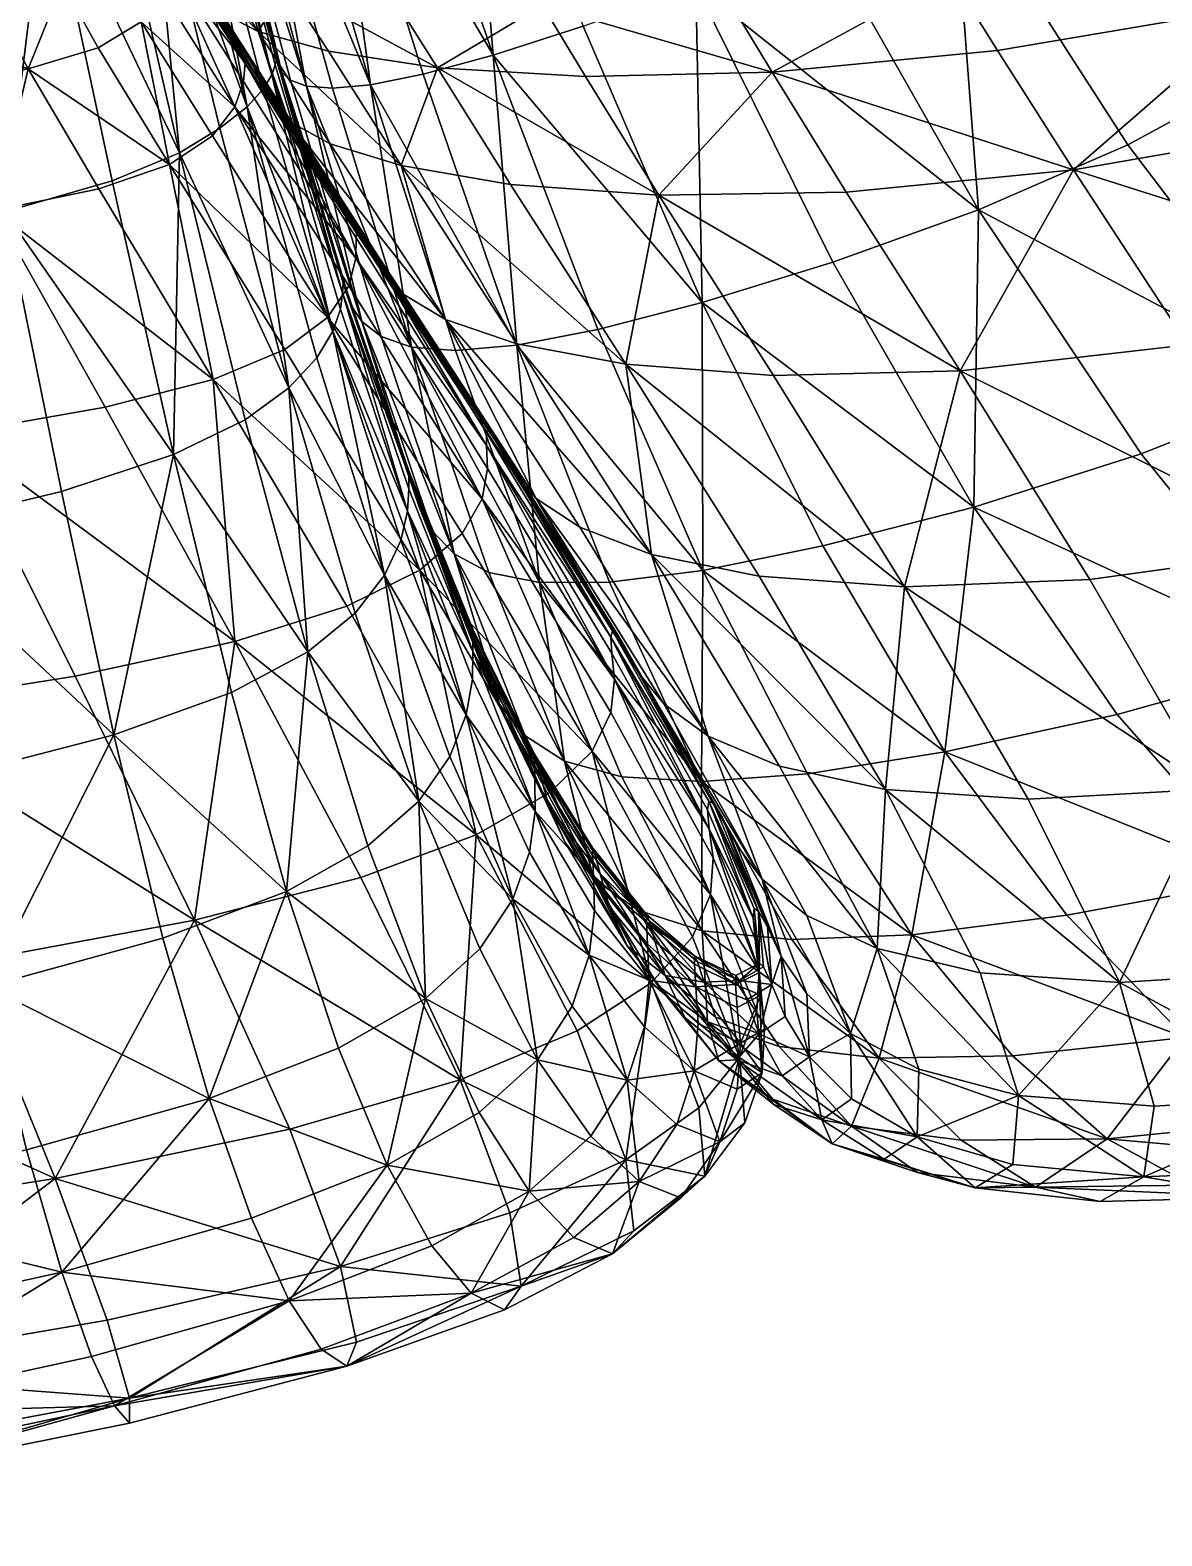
# Model space of a CAD drawing. Header units: millimetres. Extents: x -7995 to 5903, y -544 to 668.
# Drawn here: x -2967.4 to -2789.5, y -517.6 to -280.7 of the extents above; entities that cross this region are included whole.
import ezdxf

# ---------------------------------------------------------------- set-up
doc = ezdxf.new("R2010")
doc.units = ezdxf.units.MM
doc.layers.get('0').update_dxf_attribs({"true_color": 0x57e1c6})

msp = doc.modelspace()

# ---------------------------------------------------------------- meshes
at = {"color": 121, "true_color": 0xa6e5e5}
mesh = msp.add_polyface(dxfattribs=at)
corners = [(-2664.65, -320.95, 548.7), (-2702.04, -292.4, 559.41), (-2687.79, -276.04, 574.72), (-2736.74, -258.09, 561.7), (-2723.09, -243.41, 574.85), (-2712.16, -229.73, 585.74), (-2676.6, -260.76, 587.49), (-2772.53, -286.69, 528.49), (-2753.2, -272.83, 546.25), (-2719.63, -308.73, 541.65), (-2784.55, -232.17, 543.03), (-2802.4, -244.77, 527.73), (-2786.44, -258.02, 38.74), (-2789.49, -254.75, 41.51), (-2829.54, -262.3, 27.67), (-2822.68, -272.03, 26.01), (-2781.63, -264.91, 38.25), (-2736.88, -254.37, 55.86), (-2742.28, -247.36, 57.18), (-2745.8, -244.04, 60.89), (-2803.35, -302.7, 37.43), (-2761.31, -295.37, 49.27), (-2773.7, -276.88, 41.33), (-2815.3, -283.88, 29.51), (-2715.43, -284.12, 66.22), (-2728.35, -266.24, 58.39), (-2681.62, -251.87, 80.73), (-2668.2, -268.91, 88.38), (-2794.83, -298.75, 508.4), (-2822.33, -255.94, 510.28), (-2696.87, -309.19, 80.8), (-2649.35, -292.4, 103.3), (-2833.79, -260.6, 33.82), (-2794.45, -253.76, 49.33), (-2796.48, -254.03, 52.95), (-2751.44, -243.82, 70.24), (-2758.32, -244.66, 75.94), (-2798.31, -253.5, 55.44), (-2792.14, -253.66, 45.28), (-2799.98, -251.17, 56.08)]
mesh.append_faces([[corners[k] for k in face] for face in [(0, 1, 2), (3, 4, 2), (2, 1, 3), (5, 6, 2), (2, 4, 5), (7, 8, 9), (3, 1, 9), (9, 8, 3), (3, 8, 10), (7, 11, 10), (10, 8, 7), (12, 13, 14), (15, 16, 12), (17, 18, 12), (12, 16, 17), (19, 13, 12), (12, 18, 19), (20, 21, 22), (22, 23, 20), (24, 25, 22), (22, 21, 24), (17, 16, 22), (22, 25, 17), (15, 23, 22), (22, 16, 15), (17, 25, 26), (24, 27, 26), (26, 25, 24), (7, 28, 29), (29, 11, 7), (24, 30, 31), (31, 27, 24), (32, 33, 34), (34, 33, 35), (36, 37, 34), (14, 13, 38), (38, 13, 19), (35, 33, 38), (38, 33, 32), (39, 37, 36)]], dxfattribs={"vtx2": -1, "color": 121})
mesh = msp.add_polyface(dxfattribs=at)
corners = [(-2932.56, -244.27, 427.85), (-2927.55, -242.7, 435.21), (-2913.94, -289.3, 429.66), (-2920.5, -240.3, 442.75), (-2898.85, -232.14, 461.85), (-2880.47, -280.04, 459.11), (-2894.63, -284.62, 447.14), (-2911.05, -236.85, 451.35), (-2943.73, -259.89, 18.95), (-2937.75, -263.66, 18.26), (-2919.32, -264.29, 19.17), (-2916.03, -262.11, 20.89), (-2934.95, -265.34, 18.01), (-2918.07, -265.81, 18.08), (-2895.32, -265.83, 19.69), (-2895.34, -264.81, 21.67), (-2892.47, -263.38, 23.83), (-2953.35, -243.96, 18.65), (-2930.01, -238.56, 20.08), (-2932.95, -230.52, 18.57), (-2916.54, -254.26, 22.16), (-2925.01, -246.96, 21.18), (-2949.62, -251.53, 19.1), (-2891.88, -249.51, 25.82), (-2899.19, -241.34, 24.22), (-2905.33, -232.1, 22.21), (-2873.56, -235.33, 28.28), (-2903.16, -259.01, 23.32), (-2884.85, -261.09, 26.03), (-2875.96, -258.02, 28.4), (-2883.79, -255.39, 26.97), (-2939.61, -245.49, 398.66), (-2939.29, -245.34, 395.33), (-2928.71, -285.3, 390.15), (-2939.23, -245.43, 394.29), (-2928.68, -285.4, 390.27), (-2939.26, -245.63, 395.51), (-2939.19, -245.82, 398.97), (-2933.33, -292.75, 413.45), (-2944.61, -248.3, 419.38), (-2941.92, -246.89, 411.44), (-2929.43, -287.71, 398.86), (-2940.37, -245.98, 404.28), (-2923.96, -289.49, 414.1), (-2935.87, -245.25, 419.83), (-2937.85, -245.76, 411.86), (-2938.83, -245.91, 404.66), (-2927.85, -287.34, 399.16)]
mesh.append_faces([[corners[k] for k in face] for face in [(0, 1, 2), (2, 1, 3), (4, 5, 6), (6, 7, 4), (3, 7, 6), (8, 9, 10), (10, 11, 8), (12, 13, 10), (10, 9, 12), (14, 15, 10), (10, 13, 14), (16, 11, 10), (10, 15, 16), (17, 18, 19), (8, 20, 21), (21, 22, 8), (23, 24, 21), (21, 20, 23), (25, 18, 21), (21, 24, 25), (21, 18, 17), (26, 24, 23), (8, 11, 27), (27, 20, 8), (16, 28, 27), (27, 11, 16), (27, 28, 29), (23, 20, 27), (27, 30, 23), (31, 32, 33), (33, 32, 34), (35, 36, 37), (34, 36, 35), (38, 39, 40), (41, 42, 31), (40, 42, 41), (43, 44, 0), (45, 44, 43), (37, 46, 47), (47, 46, 45)]], dxfattribs={"vtx2": -1, "color": 121})
mesh = msp.add_polyface(dxfattribs=at)
corners = [(-2913.94, -289.3, 429.66), (-2919.91, -289.84, 422.15), (-2932.56, -244.27, 427.85), (-2920.5, -240.3, 442.75), (-2905.65, -287.63, 437.66), (-2894.63, -284.62, 447.14), (-2936.45, -266.8, 20.84), (-2931.58, -268.74, 21.81), (-2914.18, -270.57, 17.45), (-2916.32, -268.35, 17.42), (-2927.28, -273.68, 23.32), (-2910.12, -275.89, 18.72), (-2886.86, -276.81, 17.11), (-2890.53, -271.02, 16.16), (-2892.53, -268.42, 16.82), (-2903.36, -286.6, 22.27), (-2920.51, -283.99, 26.78), (-2909.1, -302, 33.34), (-2880.11, -287.97, 20.72), (-2917.35, -266.96, 17.56), (-2934.34, -266.36, 18.55), (-2894.25, -266.86, 18.04), (-2895.32, -265.83, 19.69), (-2918.07, -265.81, 18.08), (-2934.95, -265.34, 18.01), (-2928.71, -285.3, 390.15), (-2928.89, -286.15, 393.4), (-2939.61, -245.49, 398.66), (-2939.23, -245.43, 394.29), (-2928.7, -285.08, 389.11), (-2939.19, -245.82, 398.97), (-2928.46, -286.18, 393.62), (-2928.68, -285.4, 390.27), (-2931.57, -280.9, 33.51), (-2938.09, -270.84, 30.14), (-2926.76, -295.01, 47.21), (-2920.26, -298.58, 39.73), (-2937.97, -277.6, 41.26), (-2941.83, -266.09, 28.58), (-2941.1, -274.36, 48.79), (-2930.02, -291.56, 54.57), (-2929.43, -287.71, 398.86), (-2923.96, -289.49, 414.1), (-2926.48, -288.54, 406.22), (-2937.85, -245.76, 411.86), (-2927.85, -287.34, 399.16)]
mesh.append_faces([[corners[k] for k in face] for face in [(0, 1, 2), (3, 4, 0), (5, 4, 3), (6, 7, 8), (8, 9, 6), (10, 11, 8), (8, 7, 10), (12, 13, 8), (8, 11, 12), (14, 9, 8), (8, 13, 14), (15, 16, 17), (12, 11, 15), (15, 18, 12), (10, 16, 15), (15, 11, 10), (6, 9, 19), (19, 20, 6), (14, 21, 19), (19, 9, 14), (22, 23, 19), (19, 21, 22), (24, 20, 19), (19, 23, 24), (25, 26, 27), (28, 29, 25), (30, 31, 32), (32, 29, 28), (17, 16, 33), (10, 34, 33), (33, 16, 10), (35, 36, 33), (33, 37, 35), (10, 7, 38), (39, 40, 35), (27, 26, 41), (2, 1, 42), (42, 43, 44), (45, 31, 30), (44, 43, 45)]], dxfattribs={"vtx2": -1, "color": 121})
mesh = msp.add_polyface(dxfattribs=at)
corners = [(-2953.35, -243.96, 18.65), (-2949.62, -251.53, 19.1), (-2925.01, -246.96, 21.18), (-2934.95, -265.34, 18.01), (-2945.31, -265.47, 17.87), (-2944.42, -265.97, 19.09), (-2950.28, -265.71, 18.09), (-2950.78, -265.12, 22.34), (-2945.52, -265.4, 22.18), (-2950.63, -265.9, 19.13), (-2943.73, -259.89, 18.95), (-2957.23, -263.68, 17.43), (-2948.96, -264.45, 17.55), (-2937.75, -263.66, 18.26), (-2949.62, -258.55, 55.21), (-2949.09, -259.87, 54.39), (-2951.35, -256.3, 51.07), (-2948.28, -262.03, 51.1), (-2950.56, -258.26, 48.2), (-2949.97, -258.36, 53.66), (-2944.19, -267.48, 57.66), (-2943.82, -267.77, 59.25), (-2950.27, -259.46, 49.82), (-2944.5, -268.59, 53.67), (-2943.26, -269.18, 58.35), (-2936.45, -266.8, 20.84), (-2944.51, -264.32, 28.14), (-2941.83, -266.09, 28.58), (-2948.54, -261.52, 35.49), (-2947.11, -263.17, 36.16), (-2944.16, -267.73, 37.88), (-2947.1, -264.72, 45.23), (-2949.58, -260.56, 42.96), (-2950.38, -259.18, 41.86), (-2947.86, -263.2, 28.13), (-2951.26, -262.78, 28.11), (-2951.82, -259.81, 35.08), (-2950.2, -260.36, 35.23), (-2951.32, -257.89, 41.79), (-2950.66, -262.05, 43.75), (-2944.88, -271.35, 47.36), (-2948.8, -250.3, 427.32), (-2944.61, -248.3, 419.38), (-2933.33, -292.75, 413.45)]
mesh.append_faces([[corners[k] for k in face] for face in [(0, 1, 2), (3, 4, 5), (5, 4, 6), (7, 8, 5), (5, 9, 7), (10, 11, 12), (12, 13, 10), (6, 4, 12), (3, 13, 12), (12, 4, 3), (14, 15, 16), (17, 18, 16), (16, 15, 17), (14, 19, 20), (20, 21, 14), (22, 23, 20), (20, 19, 22), (17, 15, 24), (14, 21, 24), (24, 15, 14), (25, 26, 27), (28, 29, 27), (27, 26, 28), (27, 29, 30), (17, 31, 32), (32, 18, 17), (30, 29, 32), (32, 31, 30), (28, 33, 32), (32, 29, 28), (25, 8, 34), (34, 26, 25), (7, 35, 34), (34, 8, 7), (36, 37, 34), (28, 26, 34), (34, 37, 28), (28, 37, 38), (22, 39, 40), (41, 42, 43)]], dxfattribs={"vtx2": -1, "color": 121})
mesh = msp.add_polyface(dxfattribs=at)
corners = [(-2948.8, -250.3, 427.32), (-2937.59, -296.13, 421.1), (-2943.98, -300.01, 428), (-2954.82, -252.94, 434.51), (-2936.45, -266.8, 20.84), (-2934.34, -266.36, 18.55), (-2944.42, -265.97, 19.09), (-2945.52, -265.4, 22.18), (-2934.95, -265.34, 18.01), (-2950.28, -265.71, 18.09), (-2950.63, -265.9, 19.13), (-2933.65, -285.83, 59.7), (-2933.38, -284.59, 63.57), (-2944.19, -267.48, 57.66), (-2944.5, -268.59, 53.67), (-2932.99, -284.8, 65.04), (-2943.82, -267.77, 59.25), (-2931.43, -288.52, 60.59), (-2942.4, -271.47, 54.89), (-2943.26, -269.18, 58.35), (-2932.38, -286.19, 64.06), (-2948.28, -262.03, 51.1), (-2944.16, -267.73, 37.88), (-2937.97, -277.6, 41.26), (-2931.57, -280.9, 33.51), (-2938.09, -270.84, 30.14), (-2941.83, -266.09, 28.58), (-2931.58, -268.74, 21.81), (-2927.28, -273.68, 23.32), (-2930.02, -291.56, 54.57), (-2941.1, -274.36, 48.79), (-2926.76, -295.01, 47.21), (-2947.1, -264.72, 45.23), (-2945.54, -301.81, 31.12), (-2938.78, -297.32, 38.15), (-2949.96, -279.4, 32.06), (-2935.26, -292.77, 45.95), (-2946.35, -275.15, 39.8), (-2944.88, -271.35, 47.36), (-2933.91, -288.75, 53.48), (-2950.27, -259.46, 49.82), (-2952.13, -265.6, 36.42), (-2950.66, -262.05, 43.75), (-2933.33, -292.75, 413.45), (-2941.92, -246.89, 411.44), (-2930.76, -289.93, 405.79), (-2929.43, -287.71, 398.86)]
mesh.append_faces([[corners[k] for k in face] for face in [(0, 1, 2), (2, 3, 0), (4, 5, 6), (6, 7, 4), (6, 5, 8), (9, 10, 6), (11, 12, 13), (13, 14, 11), (15, 16, 13), (13, 12, 15), (17, 18, 19), (19, 20, 17), (19, 18, 21), (15, 20, 19), (19, 16, 15), (22, 23, 24), (24, 25, 22), (26, 27, 4), (22, 25, 26), (26, 25, 28), (17, 29, 30), (30, 18, 17), (31, 23, 30), (22, 32, 30), (30, 23, 22), (21, 18, 30), (30, 32, 21), (33, 34, 35), (36, 37, 35), (35, 34, 36), (11, 14, 38), (38, 39, 11), (38, 14, 40), (41, 37, 38), (38, 42, 41), (36, 39, 38), (38, 37, 36), (43, 1, 0), (44, 45, 43), (46, 45, 44)]], dxfattribs={"vtx2": -1, "color": 121})
mesh = msp.add_polyface(dxfattribs=at)
corners = [(-2961.39, -267.26, 19.93), (-2974.96, -269.72, 16.21), (-2975.09, -271.53, 16.4), (-2963.65, -268.85, 20.76), (-2989.51, -278.7, 14.42), (-2973.42, -276.32, 17.48), (-2962.34, -273.37, 22.11), (-2945.54, -301.81, 31.12), (-2956.75, -283.48, 25.21), (-2967.75, -286.79, 20.34), (-2956.64, -305.66, 25.9), (-2983.82, -289.56, 16.99), (-2973.04, -309.06, 22.1), (-2964.82, -256.23, 441.23), (-2954.57, -304.39, 434.45), (-2971.41, -309.28, 440.75), (-2980.95, -260.13, 447.78), (-2944.91, -347.46, 421.91), (-2954.82, -252.94, 434.51), (-2943.98, -300.01, 428), (-2938.68, -335.65, 35.1), (-2963.32, -266.97, 17.58), (-2975.28, -268.18, 16.04), (-2962.21, -265.73, 17.01), (-2974.73, -266.42, 16.15), (-2992.1, -267.56, 15.16), (-2971.98, -263.92, 16.83), (-2955.27, -265.58, 21.72), (-2956.02, -266.22, 18.62), (-2950.78, -265.12, 22.34), (-2950.63, -265.9, 19.13), (-2950.28, -265.71, 18.09), (-2954.53, -265.64, 17.51), (-2957.2, -265.3, 27.42), (-2955.63, -269.58, 28.82), (-2952.13, -265.6, 36.42), (-2949.96, -279.4, 32.06), (-2946.35, -275.15, 39.8)]
mesh.append_faces([[corners[k] for k in face] for face in [(0, 1, 2), (2, 3, 0), (4, 5, 2), (6, 3, 2), (2, 5, 6), (7, 8, 9), (9, 10, 7), (6, 5, 9), (9, 8, 6), (4, 11, 9), (9, 5, 4), (12, 10, 9), (9, 11, 12), (13, 14, 15), (15, 16, 13), (15, 14, 17), (13, 18, 19), (19, 14, 13), (20, 10, 12), (0, 21, 22), (22, 1, 0), (23, 24, 22), (22, 21, 23), (25, 24, 26), (0, 27, 28), (28, 21, 0), (29, 30, 28), (31, 32, 28), (28, 30, 31), (23, 21, 28), (28, 32, 23), (0, 3, 33), (6, 34, 33), (33, 3, 6), (33, 34, 35), (36, 8, 7), (35, 34, 36), (36, 37, 35), (6, 8, 36), (36, 34, 6)]], dxfattribs={"vtx2": -1, "color": 121})
mesh = msp.add_polyface(dxfattribs=at)
corners = [(-2890.91, -330.25, 427.01), (-2878.15, -327.8, 437.16), (-2861.65, -365.72, 421.22), (-2861.74, -323.53, 450.35), (-2894.63, -284.62, 447.14), (-2880.47, -280.04, 459.11), (-2892.53, -268.42, 16.82), (-2890.53, -271.02, 16.16), (-2861.55, -269.52, 18.6), (-2863.74, -266.63, 19.84), (-2886.86, -276.81, 17.11), (-2857.74, -275.76, 19.25), (-2822.68, -272.03, 26.01), (-2826.94, -265.41, 25.78), (-2868.58, -306.65, 28.09), (-2880.11, -287.97, 20.72), (-2903.36, -286.6, 22.27), (-2803.35, -302.7, 37.43), (-2815.3, -283.88, 29.51), (-2850.76, -287.32, 22.89), (-2839.09, -306.18, 30.6), (-2821.16, -334.31, 43.47), (-2850.56, -335.02, 40.29), (-2829.91, -368.3, 57.4), (-2873.75, -333.28, 40.74), (-2890.88, -330.04, 44.14), (-2869.74, -363.19, 59.43), (-2891.9, -304.98, 29.23), (-2865.87, -265.12, 21.9), (-2894.25, -266.86, 18.04), (-2841.21, -317.23, 467.7), (-2819.05, -355.75, 454.17), (-2842.76, -361.85, 435.33), (-2818.31, -308.95, 487.59), (-2792.72, -347.39, 475.99), (-2862.77, -273.67, 474.56), (-2842.92, -265.61, 492.09), (-2822.33, -255.94, 510.28), (-2794.83, -298.75, 508.4), (-2902.12, -326.22, 49.83), (-2881.01, -358.93, 64.13)]
mesh.append_faces([[corners[k] for k in face] for face in [(0, 1, 2), (2, 1, 3), (3, 1, 4), (4, 5, 3), (6, 7, 8), (8, 9, 6), (10, 11, 8), (8, 7, 10), (12, 13, 8), (8, 11, 12), (14, 15, 16), (17, 18, 19), (19, 20, 17), (12, 11, 19), (19, 18, 12), (10, 15, 19), (19, 11, 10), (14, 20, 19), (19, 15, 14), (17, 20, 21), (14, 22, 21), (21, 20, 14), (21, 22, 23), (24, 25, 26), (23, 22, 24), (14, 27, 24), (24, 22, 14), (28, 29, 6), (3, 30, 31), (31, 32, 3), (33, 34, 31), (31, 30, 33), (33, 30, 35), (35, 36, 33), (3, 5, 35), (35, 30, 3), (33, 36, 37), (37, 38, 33), (26, 25, 39), (39, 40, 26)]], dxfattribs={"vtx2": -1, "color": 121})
mesh = msp.add_polyface(dxfattribs=at)
corners = [(-2890.91, -330.25, 427.01), (-2900.53, -331.11, 418.78), (-2913.94, -289.3, 429.66), (-2905.65, -287.63, 437.66), (-2907.47, -330.59, 411.34), (-2919.91, -289.84, 422.15), (-2894.63, -284.62, 447.14), (-2878.15, -327.8, 437.16), (-2909.1, -302, 33.34), (-2891.9, -304.98, 29.23), (-2903.36, -286.6, 22.27), (-2868.58, -306.65, 28.09), (-2890.88, -330.04, 44.14), (-2873.75, -333.28, 40.74), (-2914.96, -312.85, 72.62), (-2913.87, -315.15, 69.19), (-2931.43, -288.52, 60.59), (-2932.99, -284.8, 65.04), (-2915.63, -311.67, 73.74), (-2895.36, -343.45, 85.79), (-2894.64, -344.33, 84.52), (-2893.42, -346.56, 81.25), (-2915.99, -311.78, 72.54), (-2916.15, -313.36, 69), (-2895.69, -346.06, 81.89), (-2895.68, -344.01, 84.94), (-2918.22, -320.02, 379.98), (-2918.14, -320.49, 381.08), (-2907.74, -350.67, 367.54), (-2917.78, -321.84, 384.22), (-2918.3, -322.02, 383.95), (-2918.22, -320.51, 380.94), (-2907.89, -350.77, 367.34), (-2928.68, -285.4, 390.27), (-2920.26, -298.58, 39.73), (-2902.12, -326.22, 49.83), (-2926.76, -295.01, 47.21), (-2908.8, -322.22, 56.66), (-2912.27, -318.4, 63.5), (-2887.87, -354.39, 70.02), (-2931.57, -280.9, 33.51), (-2916.21, -316.58, 63.11), (-2917.33, -320.93, 55.81), (-2896.35, -354.43, 69.67), (-2912.24, -328.9, 403.57), (-2923.96, -289.49, 414.1), (-2915.26, -326.55, 396.07), (-2916.96, -324.03, 389.42), (-2927.85, -287.34, 399.16)]
mesh.append_faces([[corners[k] for k in face] for face in [(0, 1, 2), (2, 3, 0), (4, 5, 2), (2, 1, 4), (0, 3, 6), (6, 7, 0), (8, 9, 10), (10, 9, 11), (8, 12, 13), (13, 9, 8), (14, 15, 16), (17, 18, 14), (19, 20, 14), (14, 18, 19), (21, 15, 14), (22, 23, 24), (19, 18, 22), (22, 25, 19), (22, 18, 17), (26, 27, 28), (28, 27, 29), (30, 31, 32), (32, 31, 26), (29, 27, 33), (8, 34, 35), (35, 12, 8), (36, 37, 35), (35, 34, 36), (16, 15, 38), (38, 15, 21), (39, 37, 38), (38, 37, 36), (40, 34, 8), (41, 42, 43), (24, 23, 41), (4, 44, 45), (45, 5, 4), (45, 44, 46), (46, 47, 48), (48, 47, 29)]], dxfattribs={"vtx2": -1, "color": 121})
mesh = msp.add_polyface(dxfattribs=at)
corners = [(-2707.56, -355.34, 505.97), (-2740.83, -323.89, 521.5), (-2719.63, -308.73, 541.65), (-2683.95, -338.88, 528.47), (-2772.53, -286.69, 528.49), (-2664.65, -320.95, 548.7), (-2702.04, -292.4, 559.41), (-2646.23, -362.31, 505.93), (-2673, -380.05, 481.14), (-2821.16, -334.31, 43.47), (-2785.39, -330.22, 50.93), (-2803.35, -302.7, 37.43), (-2765.16, -362.21, 69.84), (-2800.78, -367.15, 61.46), (-2781.77, -400.15, 84.55), (-2746.43, -394.42, 93.98), (-2829.91, -368.3, 57.4), (-2735.9, -369.02, 481.46), (-2765.92, -336.77, 499.02), (-2766.41, -380, 456.74), (-2792.72, -347.39, 475.99), (-2818.31, -308.95, 487.59), (-2794.83, -298.75, 508.4), (-2796.5, -388.38, 433.58), (-2819.05, -355.75, 454.17), (-2649.35, -292.4, 103.3), (-2696.87, -309.19, 80.8), (-2676.34, -338.19, 101.56), (-2743.09, -321.82, 63.36), (-2761.31, -295.37, 49.27), (-2722.76, -352.47, 83.24), (-2715.43, -284.12, 66.22), (-2704.03, -383.53, 108.52), (-2657.5, -367.88, 127.92), (-2705.11, -394.5, 455.04)]
mesh.append_faces([[corners[k] for k in face] for face in [(0, 1, 2), (2, 3, 0), (2, 1, 4), (5, 3, 2), (2, 6, 5), (0, 3, 7), (7, 8, 0), (9, 10, 11), (12, 10, 9), (9, 13, 12), (12, 13, 14), (14, 15, 12), (14, 13, 16), (0, 17, 18), (18, 1, 0), (19, 20, 18), (18, 17, 19), (21, 22, 18), (18, 20, 21), (4, 1, 18), (18, 22, 4), (19, 23, 24), (24, 20, 19), (25, 26, 27), (11, 10, 28), (28, 29, 11), (12, 30, 28), (28, 10, 12), (27, 26, 28), (28, 30, 27), (31, 29, 28), (28, 26, 31), (27, 30, 32), (32, 33, 27), (12, 15, 32), (32, 30, 12), (0, 8, 34), (34, 17, 0), (19, 17, 34)]], dxfattribs={"vtx2": -1, "color": 121})
mesh = msp.add_polyface(dxfattribs=at)
corners = [(-2926.77, -336.98, 409.66), (-2933.64, -342.04, 415.99), (-2943.98, -300.01, 428), (-2937.59, -296.13, 421.1), (-2944.91, -347.46, 421.91), (-2954.57, -304.39, 434.45), (-2945.54, -301.81, 31.12), (-2956.64, -305.66, 25.9), (-2938.68, -335.65, 35.1), (-2927.41, -330.97, 40.85), (-2931.43, -288.52, 60.59), (-2932.38, -286.19, 64.06), (-2914.96, -312.85, 72.62), (-2932.99, -284.8, 65.04), (-2933.65, -285.83, 59.7), (-2916.15, -313.36, 69), (-2915.99, -311.78, 72.54), (-2933.38, -284.59, 63.57), (-2918.22, -320.02, 379.98), (-2918.22, -320.51, 380.94), (-2928.71, -285.3, 390.15), (-2928.7, -285.08, 389.11), (-2918.3, -322.02, 383.95), (-2928.89, -286.15, 393.4), (-2928.68, -285.4, 390.27), (-2928.46, -286.18, 393.62), (-2917.78, -321.84, 384.22), (-2918.14, -320.49, 381.08), (-2912.27, -318.4, 63.5), (-2930.02, -291.56, 54.57), (-2926.76, -295.01, 47.21), (-2920.68, -325.9, 48.07), (-2938.78, -297.32, 38.15), (-2935.26, -292.77, 45.95), (-2917.33, -320.93, 55.81), (-2933.91, -288.75, 53.48), (-2916.21, -316.58, 63.11), (-2919.82, -328.08, 395.47), (-2922.35, -332.27, 402.58), (-2933.33, -292.75, 413.45), (-2930.76, -289.93, 405.79), (-2918.65, -324.6, 389.03), (-2929.43, -287.71, 398.86), (-2915.26, -326.55, 396.07), (-2926.48, -288.54, 406.22), (-2923.96, -289.49, 414.1), (-2927.85, -287.34, 399.16)]
mesh.append_faces([[corners[k] for k in face] for face in [(0, 1, 2), (2, 3, 0), (4, 5, 2), (2, 1, 4), (6, 7, 8), (8, 9, 6), (10, 11, 12), (12, 11, 13), (14, 15, 16), (16, 17, 14), (13, 17, 16), (18, 19, 20), (20, 21, 18), (22, 23, 20), (20, 19, 22), (24, 25, 26), (18, 21, 24), (24, 27, 18), (28, 29, 10), (30, 29, 28), (6, 9, 31), (31, 32, 6), (33, 32, 31), (31, 34, 33), (14, 35, 36), (36, 15, 14), (33, 34, 36), (36, 35, 33), (37, 38, 39), (39, 40, 37), (0, 3, 39), (39, 38, 0), (22, 41, 42), (42, 23, 22), (37, 40, 42), (42, 41, 37), (43, 44, 45), (46, 44, 43), (26, 25, 46)]], dxfattribs={"vtx2": -1, "color": 121})
mesh = msp.add_polyface(dxfattribs=at)
corners = [(-2988.5, -359.51, 433.73), (-3024.74, -366.19, 440.26), (-3032.11, -320.62, 454.11), (-2996.57, -314.69, 447.21), (-3068.9, -372.6, 446.26), (-3075.59, -326.29, 460.41), (-2974.28, -431.18, 388.3), (-3012.07, -439.08, 393.46), (-3018.07, -405.86, 420.01), (-2981.09, -398.53, 414.07), (-3057.68, -446.68, 398.3), (-3062.91, -412.91, 425.53), (-2946.56, -423.59, 383.73), (-2939.29, -448.79, 352.82), (-2944.91, -347.46, 421.91), (-2962.54, -353.28, 427.72), (-2971.41, -309.28, 440.75), (-2954.29, -391.57, 408.7), (-3025.67, -315.28, 17.14), (-3011.29, -348.39, 23.63), (-2979.47, -344.24, 26.81), (-2995.73, -312.2, 19.31), (-2994.26, -387.76, 34.28), (-2960.34, -382.36, 38.55), (-2935.25, -376.89, 43.28), (-2955.65, -340.03, 30.53), (-2973.04, -309.06, 22.1), (-2977.39, -427.42, 50.77), (-2941.62, -420.76, 55.89), (-2938.68, -335.65, 35.1), (-3038.37, -393.13, 30.28), (-3024.28, -433.98, 45.96), (-3089.26, -398.11, 26.71), (-3078.43, -440.08, 41.63), (-3063.84, -318.49, 15.19), (-3052.25, -352.58, 20.7)]
mesh.append_faces([[corners[k] for k in face] for face in [(0, 1, 2), (2, 3, 0), (4, 5, 2), (2, 1, 4), (6, 7, 8), (8, 9, 6), (10, 11, 8), (8, 7, 10), (4, 1, 8), (8, 11, 4), (0, 9, 8), (8, 1, 0), (6, 12, 13), (14, 15, 16), (0, 3, 16), (16, 15, 0), (6, 9, 17), (17, 12, 6), (0, 15, 17), (17, 9, 0), (17, 15, 14), (18, 19, 20), (20, 21, 18), (22, 23, 20), (20, 19, 22), (24, 25, 20), (20, 23, 24), (20, 25, 26), (22, 27, 28), (28, 23, 22), (26, 25, 29), (22, 30, 31), (31, 27, 22), (32, 33, 31), (31, 30, 32), (18, 34, 35), (35, 19, 18), (32, 30, 35), (22, 19, 35), (35, 30, 22)]], dxfattribs={"vtx2": -1, "color": 121})
mesh = msp.add_polyface(dxfattribs=at)
corners = [(-2883.41, -395.72, 373.52), (-2895.29, -366.04, 395.21), (-2887.33, -367.6, 402.37), (-2907.47, -330.59, 411.34), (-2900.53, -331.11, 418.78), (-2890.91, -330.25, 427.01), (-2914.96, -312.85, 72.62), (-2894.64, -344.33, 84.52), (-2893.42, -346.56, 81.25), (-2895.69, -346.06, 81.89), (-2895.68, -344.01, 84.94), (-2915.99, -311.78, 72.54), (-2895.36, -343.45, 85.79), (-2876.1, -376.22, 101.17), (-2875.09, -375.79, 100.3), (-2897.8, -378.47, 351.24), (-2897.83, -375.88, 349.01), (-2888.14, -395.64, 325.61), (-2897.83, -374.98, 348.35), (-2887.85, -395.5, 325.87), (-2897.61, -375.74, 349.27), (-2897.01, -378.12, 351.73), (-2907.74, -350.67, 367.54), (-2907.26, -352.57, 370.39), (-2907.89, -350.77, 367.34), (-2887.87, -354.39, 70.02), (-2881.01, -358.93, 64.13), (-2902.12, -326.22, 49.83), (-2908.8, -322.22, 56.66), (-2891.58, -350.09, 76.07), (-2912.27, -318.4, 63.5), (-2896.35, -354.43, 69.67), (-2899.49, -359.91, 62.19), (-2879.07, -394.14, 80.86), (-2906.18, -365.69, 54.91), (-2895.5, -349.67, 76.52), (-2875.53, -382.84, 94), (-2916.21, -316.58, 63.11), (-2898.85, -388.45, 359.91), (-2901.42, -394.99, 365.25), (-2911.7, -366.47, 386.58), (-2897.89, -382.81, 355.06), (-2908.12, -356.39, 374.52), (-2900.77, -363.1, 387.95), (-2893.58, -386.88, 360.93), (-2904.26, -359.44, 381.08), (-2889.62, -391.68, 366.97), (-2906.26, -355.71, 375.06), (-2895.85, -382.1, 355.73)]
mesh.append_faces([[corners[k] for k in face] for face in [(0, 1, 2), (3, 4, 2), (2, 1, 3), (2, 4, 5), (6, 7, 8), (9, 10, 11), (12, 10, 13), (13, 10, 9), (8, 7, 14), (14, 7, 12), (15, 16, 17), (17, 16, 18), (19, 20, 21), (18, 20, 19), (21, 20, 22), (22, 23, 21), (22, 20, 18), (24, 16, 15), (18, 16, 24), (25, 26, 27), (27, 28, 25), (8, 29, 30), (30, 29, 25), (31, 32, 33), (33, 32, 34), (9, 35, 36), (36, 35, 31), (31, 35, 37), (37, 35, 9), (38, 39, 40), (15, 41, 42), (42, 41, 38), (43, 1, 0), (44, 45, 43), (43, 46, 44), (3, 1, 43), (21, 23, 47), (47, 48, 21), (44, 48, 47), (47, 45, 44)]], dxfattribs={"vtx2": -1, "color": 121})
mesh = msp.add_polyface(dxfattribs=at)
corners = [(-2944.91, -347.46, 421.91), (-2933.64, -342.04, 415.99), (-2923.76, -378.55, 398.41), (-2935.79, -384.92, 403.59), (-2926.77, -336.98, 409.66), (-2916.35, -372.42, 392.84), (-2954.29, -391.57, 408.7), (-2906.18, -365.69, 54.91), (-2917.65, -371.34, 48.67), (-2897.3, -407.32, 67.33), (-2935.25, -376.89, 43.28), (-2938.68, -335.65, 35.1), (-2955.65, -340.03, 30.53), (-2927.41, -330.97, 40.85), (-2897.83, -374.98, 348.35), (-2907.9, -350.05, 366.52), (-2907.74, -350.67, 367.54), (-2918.22, -320.02, 379.98), (-2917.78, -321.84, 384.22), (-2907.26, -352.57, 370.39), (-2897.8, -378.47, 351.24), (-2907.91, -352.87, 370), (-2907.89, -350.77, 367.34), (-2918.3, -322.02, 383.95), (-2899.49, -359.91, 62.19), (-2920.68, -325.9, 48.07), (-2896.35, -354.43, 69.67), (-2917.33, -320.93, 55.81), (-2906.33, -402, 370.51), (-2911.7, -366.47, 386.58), (-2922.35, -332.27, 402.58), (-2919.82, -328.08, 395.47), (-2909.17, -361.03, 380.26), (-2898.85, -388.45, 359.91), (-2908.12, -356.39, 374.52), (-2918.65, -324.6, 389.03), (-2915.26, -326.55, 396.07), (-2912.24, -328.9, 403.57), (-2900.77, -363.1, 387.95), (-2904.26, -359.44, 381.08), (-2907.47, -330.59, 411.34), (-2916.96, -324.03, 389.42), (-2906.26, -355.71, 375.06)]
mesh.append_faces([[corners[k] for k in face] for face in [(0, 1, 2), (2, 3, 0), (4, 5, 2), (2, 1, 4), (0, 3, 6), (7, 8, 9), (10, 8, 11), (11, 12, 10), (7, 13, 11), (11, 8, 7), (14, 15, 16), (16, 15, 17), (18, 19, 16), (20, 21, 22), (22, 21, 23), (17, 15, 22), (22, 15, 14), (7, 24, 25), (25, 13, 7), (26, 27, 25), (25, 24, 26), (28, 5, 29), (4, 30, 29), (29, 5, 4), (31, 32, 29), (29, 30, 31), (29, 32, 33), (34, 21, 20), (33, 32, 34), (31, 35, 34), (34, 32, 31), (23, 21, 34), (34, 35, 23), (36, 37, 38), (38, 39, 36), (38, 37, 40), (18, 41, 42), (42, 19, 18), (36, 39, 42), (42, 41, 36)]], dxfattribs={"vtx2": -1, "color": 121})
mesh = msp.add_polyface(dxfattribs=at)
corners = [(-2823.61, -394.25, 413.77), (-2845.18, -397.7, 399.11), (-2861.65, -365.72, 421.22), (-2842.76, -361.85, 435.33), (-2861.88, -398.95, 388.34), (-2876.31, -367.56, 410.63), (-2890.91, -330.25, 427.01), (-2861.74, -323.53, 450.35), (-2887.33, -367.6, 402.37), (-2874.39, -398.22, 380.23), (-2883.41, -395.72, 373.52), (-2829.91, -368.3, 57.4), (-2800.78, -367.15, 61.46), (-2821.16, -334.31, 43.47), (-2869.74, -363.19, 59.43), (-2852.8, -366.64, 56.95), (-2873.75, -333.28, 40.74), (-2832.93, -400.19, 78.03), (-2849.57, -396.54, 79.44), (-2819.05, -355.75, 454.17), (-2796.5, -388.38, 433.58), (-2876.1, -376.22, 101.17), (-2875.96, -378.77, 98.68), (-2860.64, -406.38, 119.68), (-2860.7, -402.01, 121.77), (-2875.84, -375.21, 101.65), (-2895.36, -343.45, 85.79), (-2895.69, -346.06, 81.89), (-2858.54, -404.67, 117.84), (-2873.75, -378, 97.29), (-2875.09, -375.79, 100.3), (-2893.42, -346.56, 81.25), (-2881.01, -358.93, 64.13), (-2860.79, -391.82, 82.97), (-2887.87, -354.39, 70.02), (-2867.77, -386.69, 87.72), (-2871.7, -381.86, 92.8), (-2891.58, -350.09, 76.07), (-2879.07, -394.14, 80.86), (-2876.12, -388.08, 87.83), (-2896.35, -354.43, 69.67), (-2875.53, -382.84, 94)]
mesh.append_faces([[corners[k] for k in face] for face in [(0, 1, 2), (2, 3, 0), (4, 5, 2), (2, 1, 4), (2, 5, 6), (7, 3, 2), (8, 9, 10), (6, 5, 8), (4, 9, 8), (8, 5, 4), (11, 12, 13), (14, 15, 16), (16, 15, 11), (11, 15, 17), (14, 18, 17), (17, 15, 14), (0, 3, 19), (19, 20, 0), (21, 22, 23), (24, 25, 21), (21, 25, 26), (27, 22, 21), (28, 29, 30), (30, 29, 31), (26, 25, 30), (30, 25, 24), (14, 32, 33), (33, 18, 14), (34, 35, 33), (33, 32, 34), (36, 29, 28), (34, 37, 36), (36, 35, 34), (31, 29, 36), (36, 37, 31), (38, 39, 40), (23, 22, 41), (41, 22, 27), (40, 39, 41)]], dxfattribs={"vtx2": -1, "color": 121})
mesh = msp.add_polyface(dxfattribs=at)
corners = [(-2927.15, -416.24, 379.44), (-2918.94, -440.88, 349.45), (-2939.29, -448.79, 352.82), (-2946.56, -423.59, 383.73), (-2906.33, -402, 370.51), (-2896.71, -425.28, 342.49), (-2905.29, -433.07, 346.09), (-2914.33, -409.06, 375.14), (-2887.63, -442.72, 310.08), (-2923.76, -378.55, 398.41), (-2916.35, -372.42, 392.84), (-2935.79, -384.92, 403.59), (-2954.29, -391.57, 408.7), (-2899.81, -445.87, 85.84), (-2915.43, -414.04, 61.38), (-2941.62, -420.76, 55.89), (-2935.25, -376.89, 43.28), (-2960.34, -382.36, 38.55), (-2897.3, -407.32, 67.33), (-2885.69, -400.67, 73.8), (-2906.18, -365.69, 54.91), (-2917.65, -371.34, 48.67), (-2881.42, -438.17, 91.8), (-2888.14, -395.64, 325.61), (-2888.05, -398.62, 327.35), (-2897.8, -378.47, 351.24), (-2897.83, -374.98, 348.35), (-2888.12, -394.61, 325.12), (-2897.01, -378.12, 351.73), (-2887.14, -398.28, 327.85), (-2887.85, -395.5, 325.87), (-2879.07, -394.14, 80.86), (-2901.42, -394.99, 365.25), (-2891.52, -417.43, 338.37), (-2898.85, -388.45, 359.91), (-2888.91, -410.03, 334.18), (-2888.03, -403.59, 330.35), (-2897.89, -382.81, 355.06), (-2911.7, -366.47, 386.58), (-2883.41, -395.72, 373.52), (-2889.62, -391.68, 366.97), (-2900.77, -363.1, 387.95), (-2895.85, -382.1, 355.73), (-2885.83, -402.91, 331.06), (-2893.58, -386.88, 360.93)]
mesh.append_faces([[corners[k] for k in face] for face in [(0, 1, 2), (2, 3, 0), (4, 5, 6), (6, 7, 4), (6, 5, 8), (0, 7, 6), (6, 1, 0), (4, 7, 9), (9, 10, 4), (0, 11, 9), (9, 7, 0), (0, 3, 12), (12, 11, 0), (13, 14, 15), (16, 17, 15), (15, 14, 16), (18, 19, 20), (16, 14, 18), (18, 21, 16), (13, 22, 18), (18, 14, 13), (23, 24, 25), (26, 27, 23), (28, 29, 30), (30, 27, 26), (20, 19, 31), (4, 32, 33), (33, 5, 4), (34, 35, 33), (33, 32, 34), (8, 5, 33), (25, 24, 36), (36, 37, 25), (34, 37, 36), (36, 35, 34), (38, 32, 4), (39, 40, 41), (28, 42, 43), (43, 29, 28), (43, 42, 44)]], dxfattribs={"vtx2": -1, "color": 121})
mesh = msp.add_polyface(dxfattribs=at)
corners = [(-2861.74, -422.43, 352.18), (-2847.64, -423.81, 359.98), (-2833.92, -442.49, 326.9), (-2828.79, -423.06, 370.65), (-2845.18, -397.7, 399.11), (-2823.61, -394.25, 413.77), (-2861.88, -398.95, 388.34), (-2834.25, -425.19, 104.42), (-2818.03, -429.04, 104.12), (-2832.93, -400.19, 78.03), (-2849.57, -396.54, 79.44), (-2810.47, -401.73, 79.48), (-2829.91, -368.3, 57.4), (-2852.87, -419.33, 145.49), (-2851.49, -421.8, 143.45), (-2858.54, -404.67, 117.84), (-2852.74, -427.53, 174.92), (-2852.1, -428.1, 174.12), (-2853.58, -418.91, 146.61), (-2850.8, -430.86, 172.75), (-2852.53, -432.54, 174.13), (-2852.84, -429.04, 174.98), (-2853.72, -420.42, 146.6), (-2853.41, -423.73, 145.23), (-2856.51, -430.9, 205.55), (-2855.88, -430.25, 205.03), (-2854.71, -433.28, 204.39), (-2860.79, -391.82, 82.97), (-2845.31, -420, 106.7), (-2852.32, -414.3, 110.2), (-2852.77, -428.73, 142.3), (-2851.93, -437.92, 172.19), (-2838.43, -438.6, 135.64), (-2845.3, -432.36, 137.89), (-2849.31, -426.46, 140.7), (-2856.36, -408.91, 114.17), (-2848.72, -435.9, 171), (-2844.86, -442.24, 169.37), (-2852.78, -438.62, 203.68)]
mesh.append_faces([[corners[k] for k in face] for face in [(0, 1, 2), (3, 4, 5), (2, 1, 3), (6, 4, 3), (3, 1, 6), (7, 8, 9), (9, 10, 7), (9, 11, 12), (13, 14, 15), (16, 17, 13), (13, 18, 16), (19, 14, 13), (13, 17, 19), (20, 21, 22), (22, 23, 20), (16, 18, 22), (22, 21, 16), (16, 21, 24), (24, 21, 20), (19, 17, 25), (25, 26, 19), (25, 17, 16), (7, 10, 27), (27, 28, 7), (29, 28, 27), (20, 23, 30), (30, 31, 20), (7, 28, 32), (29, 33, 32), (32, 28, 29), (15, 14, 34), (34, 35, 15), (19, 36, 34), (34, 14, 19), (37, 33, 34), (34, 36, 37), (29, 35, 34), (34, 33, 29), (19, 26, 38), (38, 36, 19)]], dxfattribs={"vtx2": -1, "color": 121})
mesh = msp.add_polyface(dxfattribs=at)
corners = [(-2753.01, -459.16, 274.82), (-2784.69, -462.45, 261.33), (-2798.08, -455.14, 300.35), (-2768.46, -452.21, 314.43), (-2809.35, -462.75, 252.06), (-2821.04, -455.35, 290.47), (-2833.92, -442.49, 326.9), (-2812.94, -442.11, 337.26), (-2785.81, -439.22, 351.81), (-2823.61, -394.25, 413.77), (-2804.41, -419.97, 385.43), (-2828.79, -423.06, 370.65), (-2796.11, -430.55, 106.62), (-2790.67, -450, 138.88), (-2763.07, -448.39, 145.89), (-2767.93, -428.75, 112.7), (-2792.3, -461.14, 174.83), (-2765.42, -459.97, 182.67), (-2811.98, -448.32, 135.4), (-2818.03, -429.04, 104.12), (-2834.25, -425.19, 104.42), (-2827.92, -454.87, 168.57), (-2812.87, -459.2, 170.42), (-2799.15, -465.03, 213.03), (-2818.82, -462.85, 207.77), (-2827.91, -460.45, 246.02), (-2773.21, -464.36, 221.63), (-2810.47, -401.73, 79.48), (-2832.93, -400.19, 78.03), (-2829.91, -368.3, 57.4), (-2781.77, -400.15, 84.55), (-2796.5, -388.38, 433.58), (-2773.73, -414.29, 405.52), (-2766.41, -380, 456.74), (-2751.68, -433.56, 371.7)]
mesh.append_faces([[corners[k] for k in face] for face in [(0, 1, 2), (2, 3, 0), (4, 5, 2), (2, 1, 4), (6, 7, 2), (2, 5, 6), (8, 3, 2), (2, 7, 8), (9, 10, 11), (8, 7, 11), (11, 10, 8), (12, 13, 14), (14, 15, 12), (16, 17, 14), (14, 13, 16), (18, 19, 20), (21, 22, 18), (16, 13, 18), (18, 22, 16), (12, 19, 18), (18, 13, 12), (4, 23, 24), (24, 25, 4), (16, 22, 24), (24, 23, 16), (24, 22, 21), (16, 23, 26), (26, 17, 16), (4, 1, 26), (26, 23, 4), (12, 27, 28), (28, 19, 12), (29, 27, 30), (12, 15, 30), (30, 27, 12), (9, 31, 32), (32, 10, 9), (32, 31, 33), (8, 10, 32), (32, 34, 8)]], dxfattribs={"vtx2": -1, "color": 121})
mesh = msp.add_polyface(dxfattribs=at)
corners = [(-2883.41, -395.72, 373.52), (-2874.39, -398.22, 380.23), (-2861.74, -422.43, 352.18), (-2871.89, -419.16, 346.05), (-2861.88, -398.95, 388.34), (-2869.78, -430.63, 98.01), (-2885.69, -400.67, 73.8), (-2897.3, -407.32, 67.33), (-2860.64, -406.38, 119.68), (-2860.9, -403.37, 121.59), (-2876.1, -376.22, 101.17), (-2860.7, -402.01, 121.77), (-2875.09, -375.79, 100.3), (-2859.95, -402.4, 120.45), (-2858.54, -404.67, 117.84), (-2852.87, -419.33, 145.49), (-2853.72, -420.42, 146.6), (-2878.96, -409.41, 298), (-2878.98, -410.54, 298.34), (-2888.14, -395.64, 325.61), (-2888.12, -394.61, 325.12), (-2878.84, -413.8, 299.57), (-2888.05, -398.62, 327.35), (-2877.81, -413.45, 299.97), (-2878.62, -410.39, 298.54), (-2887.85, -395.5, 325.87), (-2887.14, -398.28, 327.85), (-2860.79, -391.82, 82.97), (-2867.77, -386.69, 87.72), (-2852.32, -414.3, 110.2), (-2856.36, -408.91, 114.17), (-2871.7, -381.86, 92.8), (-2879.07, -394.14, 80.86), (-2860.45, -416.69, 110.57), (-2876.12, -388.08, 87.83), (-2863.25, -423.36, 104.45), (-2875.53, -382.84, 94), (-2860.04, -410.92, 115.83), (-2878.71, -419.23, 301.67), (-2888.03, -403.59, 330.35), (-2878.85, -414.23, 340.35), (-2889.62, -391.68, 366.97), (-2893.58, -386.88, 360.93), (-2883.28, -408.52, 335.29), (-2885.83, -402.91, 331.06), (-2873.54, -424.78, 305.43), (-2876.36, -418.56, 302.28)]
mesh.append_faces([[corners[k] for k in face] for face in [(0, 1, 2), (2, 3, 0), (2, 1, 4), (5, 6, 7), (8, 9, 10), (10, 9, 11), (12, 13, 14), (11, 13, 12), (14, 13, 15), (15, 13, 11), (16, 9, 8), (11, 9, 16), (17, 18, 19), (19, 20, 17), (21, 22, 19), (19, 18, 21), (23, 24, 25), (25, 26, 23), (17, 20, 25), (25, 24, 17), (27, 28, 29), (14, 30, 31), (29, 28, 31), (31, 30, 29), (32, 6, 5), (33, 34, 32), (32, 35, 33), (36, 37, 8), (33, 37, 36), (36, 34, 33), (21, 38, 39), (39, 22, 21), (0, 3, 40), (40, 41, 0), (42, 41, 40), (40, 43, 42), (42, 43, 44), (44, 43, 45), (23, 26, 44), (44, 46, 23)]], dxfattribs={"vtx2": -1, "color": 121})
mesh = msp.add_polyface(dxfattribs=at)
corners = [(-2861.88, -398.95, 388.34), (-2847.64, -423.81, 359.98), (-2861.74, -422.43, 352.18), (-2860.9, -436.76, 314.12), (-2871.89, -419.16, 346.05), (-2897.3, -407.32, 67.33), (-2881.42, -438.17, 91.8), (-2869.78, -430.63, 98.01), (-2860.7, -402.01, 121.77), (-2853.58, -418.91, 146.61), (-2852.87, -419.33, 145.49), (-2860.64, -406.38, 119.68), (-2853.41, -423.73, 145.23), (-2853.72, -420.42, 146.6), (-2861.43, -430.53, 237.03), (-2862.47, -427.33, 236.92), (-2870.1, -420.85, 268.49), (-2869.18, -424.06, 269.29), (-2862.94, -426.38, 236.97), (-2870.5, -419.85, 268.22), (-2878.96, -409.41, 298), (-2878.62, -410.39, 298.54), (-2877.81, -413.45, 299.97), (-2862.75, -431.23, 237.26), (-2870.35, -424.51, 269.13), (-2870.53, -421.06, 268.44), (-2862.98, -427.69, 237.1), (-2878.84, -413.8, 299.57), (-2878.98, -410.54, 298.34), (-2863.25, -423.36, 104.45), (-2879.07, -394.14, 80.86), (-2860.04, -410.92, 115.83), (-2852.77, -428.73, 142.3), (-2860.45, -416.69, 110.57), (-2879.51, -426.24, 304.33), (-2882.18, -434.27, 307.24), (-2891.52, -417.43, 338.37), (-2888.91, -410.03, 334.18), (-2888.03, -403.59, 330.35), (-2878.71, -419.23, 301.67), (-2870.11, -430.21, 270.26), (-2878.85, -414.23, 340.35), (-2873.54, -424.78, 305.43), (-2883.28, -408.52, 335.29), (-2868.63, -431.16, 309.39), (-2876.36, -418.56, 302.28), (-2867.58, -429.46, 270.63), (-2885.83, -402.91, 331.06)]
mesh.append_faces([[corners[k] for k in face] for face in [(0, 1, 2), (3, 4, 2), (5, 6, 7), (8, 9, 10), (11, 12, 13), (13, 9, 8), (14, 15, 16), (16, 17, 14), (18, 19, 16), (16, 15, 18), (20, 21, 16), (16, 19, 20), (22, 17, 16), (16, 21, 22), (23, 24, 25), (25, 26, 23), (27, 28, 25), (25, 24, 27), (20, 19, 25), (25, 28, 20), (18, 26, 25), (25, 19, 18), (7, 29, 30), (11, 31, 32), (32, 12, 11), (32, 31, 33), (34, 35, 36), (36, 37, 34), (34, 37, 38), (38, 39, 34), (34, 39, 40), (27, 24, 40), (40, 39, 27), (41, 4, 3), (42, 43, 41), (41, 44, 42), (22, 45, 46), (46, 17, 22), (46, 45, 42), (42, 45, 47)]], dxfattribs={"vtx2": -1, "color": 121})
mesh = msp.add_polyface(dxfattribs=at)
corners = [(-2861.74, -422.43, 352.18), (-2849.62, -440.62, 319.57), (-2860.9, -436.76, 314.12), (-2862.75, -431.23, 237.26), (-2862.98, -427.69, 237.1), (-2856.51, -430.9, 205.55), (-2856.23, -434.47, 205.2), (-2862.94, -426.38, 236.97), (-2856.44, -429.48, 205.45), (-2852.74, -427.53, 174.92), (-2852.53, -432.54, 174.13), (-2861.43, -430.53, 237.03), (-2854.71, -433.28, 204.39), (-2855.88, -430.25, 205.03), (-2862.47, -427.33, 236.92), (-2855.86, -442.36, 133.31), (-2863.25, -423.36, 104.45), (-2869.78, -430.63, 98.01), (-2860.45, -416.69, 110.57), (-2853.14, -435.06, 138.19), (-2855.74, -440.13, 204.28), (-2862.39, -437.01, 237.38), (-2863.02, -444.44, 237.43), (-2852.77, -428.73, 142.3), (-2879.51, -426.24, 304.33), (-2870.83, -437.55, 271.66), (-2873.53, -445.94, 273.15), (-2882.18, -434.27, 307.24), (-2891.52, -417.43, 338.37), (-2887.63, -442.72, 310.08), (-2870.11, -430.21, 270.26), (-2870.35, -424.51, 269.13), (-2868.63, -431.16, 309.39), (-2878.85, -414.23, 340.35), (-2873.54, -424.78, 305.43), (-2859.12, -442.87, 275.4), (-2864.5, -436.06, 272.63), (-2869.18, -424.06, 269.29), (-2867.58, -429.46, 270.63), (-2859.67, -436.01, 237.35), (-2856.32, -442.75, 238.15), (-2852.78, -438.62, 203.68)]
mesh.append_faces([[corners[k] for k in face] for face in [(0, 1, 2), (3, 4, 5), (5, 6, 3), (7, 8, 5), (5, 4, 7), (5, 8, 9), (10, 6, 5), (11, 12, 13), (13, 14, 11), (9, 8, 13), (7, 14, 13), (13, 8, 7), (15, 16, 17), (18, 16, 15), (15, 19, 18), (3, 6, 20), (20, 21, 3), (20, 6, 10), (22, 21, 20), (18, 19, 23), (24, 25, 26), (26, 27, 24), (28, 27, 29), (3, 21, 30), (30, 31, 3), (22, 25, 30), (30, 21, 22), (30, 25, 24), (2, 32, 33), (34, 32, 35), (35, 36, 34), (35, 32, 2), (11, 37, 38), (38, 39, 11), (34, 36, 38), (40, 39, 38), (38, 36, 40), (11, 39, 41), (41, 12, 11), (41, 39, 40)]], dxfattribs={"vtx2": -1, "color": 121})
mesh = msp.add_polyface(dxfattribs=at)
corners = [(-2974.28, -431.18, 388.3), (-2968.01, -456.89, 356.48), (-3006.74, -465.27, 360.7), (-3012.07, -439.08, 393.46), (-2962.45, -476.15, 319.74), (-3002.33, -484.9, 322.84), (-3049.93, -493.32, 325.83), (-3053.24, -473.33, 364.7), (-3057.68, -446.68, 398.3), (-2954.18, -497.18, 236.02), (-2997.21, -506.31, 236.32), (-2999.07, -498.43, 281.01), (-2957.79, -489.42, 279.21), (-3047.98, -515.04, 236.71), (-3048.07, -507.08, 282.8), (-3102.31, -514.75, 284.13), (-2963.49, -461.39, 74.79), (-3012.08, -469, 69.74), (-3003.86, -492.05, 103.63), (-2955.34, -483.69, 108), (-3068.31, -476.11, 65.19), (-3060.17, -499.9, 99.71), (-3054.06, -513.17, 141.94), (-2999.02, -504.82, 144.67), (-2951.83, -495.98, 147.74), (-2951.82, -499.93, 191.3), (-2997, -509.01, 189.89), (-3049.99, -517.64, 188.69), (-2939.29, -448.79, 352.82), (-2941.62, -420.76, 55.89), (-2977.39, -427.42, 50.77), (-3024.28, -433.98, 45.96), (-3078.43, -440.08, 41.63)]
mesh.append_faces([[corners[k] for k in face] for face in [(0, 1, 2), (2, 3, 0), (4, 5, 2), (2, 1, 4), (6, 7, 2), (2, 5, 6), (8, 3, 2), (2, 7, 8), (9, 10, 11), (11, 12, 9), (13, 14, 11), (11, 10, 13), (6, 5, 11), (11, 14, 6), (4, 12, 11), (11, 5, 4), (15, 14, 13), (16, 17, 18), (18, 19, 16), (20, 21, 18), (18, 17, 20), (22, 23, 18), (18, 21, 22), (24, 19, 18), (18, 23, 24), (9, 25, 26), (26, 10, 9), (24, 23, 26), (26, 25, 24), (22, 27, 26), (26, 23, 22), (13, 10, 26), (26, 27, 13), (28, 1, 0), (4, 1, 28), (29, 30, 16), (16, 30, 31), (31, 17, 16), (20, 17, 31), (31, 32, 20)]], dxfattribs={"vtx2": -1, "color": 121})
mesh = msp.add_polyface(dxfattribs=at)
corners = [(-2875.86, -473.24, 197.14), (-2892.84, -482.07, 195.05), (-2898.1, -479.44, 236.4), (-2899.81, -445.87, 85.84), (-2891.98, -466.81, 117.67), (-2873.77, -458.45, 122.82), (-2963.49, -461.39, 74.79), (-2955.34, -483.69, 108), (-2918.61, -475.25, 112.71), (-2926.62, -453.65, 80.16), (-2951.83, -495.98, 147.74), (-2916.12, -487.15, 151.14), (-2890.23, -478.36, 154.78), (-2954.18, -497.18, 236.02), (-2921.66, -488.25, 236.09), (-2917.63, -490.95, 193.07), (-2951.82, -499.93, 191.3), (-2911.27, -459.32, 314.8), (-2932.63, -467.65, 317.13), (-2939.29, -448.79, 352.82), (-2918.94, -440.88, 349.45), (-2962.45, -476.15, 319.74), (-2887.63, -442.72, 310.08), (-2896.8, -451.04, 312.52), (-2905.29, -433.07, 346.09), (-2904.28, -472.01, 276.72), (-2888.98, -463.42, 275.68), (-2881.95, -470.67, 236.8), (-2957.79, -489.42, 279.21), (-2926.7, -480.64, 277.84), (-2941.62, -420.76, 55.89)]
mesh.append_faces([[corners[k] for k in face] for face in [(0, 1, 2), (3, 4, 5), (6, 7, 8), (8, 9, 6), (10, 11, 8), (8, 7, 10), (12, 4, 8), (8, 11, 12), (3, 9, 8), (8, 4, 3), (13, 14, 15), (15, 16, 13), (2, 1, 15), (15, 14, 2), (12, 11, 15), (15, 1, 12), (10, 16, 15), (15, 11, 10), (17, 18, 19), (19, 20, 17), (19, 18, 21), (22, 23, 24), (17, 20, 24), (24, 23, 17), (2, 25, 26), (26, 27, 2), (17, 23, 26), (26, 25, 17), (26, 23, 22), (13, 28, 29), (29, 14, 13), (21, 18, 29), (29, 28, 21), (17, 25, 29), (29, 18, 17), (2, 14, 29), (29, 25, 2), (6, 9, 30), (30, 9, 3)]], dxfattribs={"vtx2": -1, "color": 121})
mesh = msp.add_polyface(dxfattribs=at)
corners = [(-2841.32, -455.97, 242.22), (-2850.65, -448.9, 279.06), (-2838.26, -453.17, 283.73), (-2827.91, -460.45, 246.02), (-2860.9, -436.76, 314.12), (-2849.62, -440.62, 319.57), (-2833.92, -442.49, 326.9), (-2821.04, -455.35, 290.47), (-2809.35, -462.75, 252.06), (-2861.74, -422.43, 352.18), (-2828.79, -423.06, 370.65), (-2812.94, -442.11, 337.26), (-2834.25, -425.19, 104.42), (-2827.67, -444.22, 134.6), (-2811.98, -448.32, 135.4), (-2827.92, -454.87, 168.57), (-2818.82, -462.85, 207.77), (-2833.11, -458.38, 204.92), (-2852.34, -444.76, 169.4), (-2853.14, -435.06, 138.19), (-2855.86, -442.36, 133.31), (-2855.05, -452.62, 166.03), (-2852.53, -432.54, 174.13), (-2851.93, -437.92, 172.19), (-2855.74, -440.13, 204.28), (-2852.77, -428.73, 142.3), (-2850.5, -449.74, 239.68), (-2859.12, -442.87, 275.4), (-2842.91, -452.17, 203.54), (-2838.26, -448.89, 168.39), (-2844.86, -442.24, 169.37), (-2849.16, -445.25, 203.26), (-2856.32, -442.75, 238.15), (-2838.43, -438.6, 135.64), (-2845.3, -432.36, 137.89), (-2852.78, -438.62, 203.68), (-2848.72, -435.9, 171)]
mesh.append_faces([[corners[k] for k in face] for face in [(0, 1, 2), (2, 3, 0), (4, 5, 2), (2, 1, 4), (6, 7, 2), (2, 5, 6), (8, 3, 2), (2, 7, 8), (6, 5, 9), (10, 11, 6), (12, 13, 14), (14, 13, 15), (0, 3, 16), (16, 17, 0), (15, 17, 16), (18, 19, 20), (20, 21, 18), (22, 23, 24), (24, 23, 18), (18, 23, 25), (25, 19, 18), (0, 26, 27), (27, 1, 0), (0, 17, 28), (28, 26, 0), (15, 29, 28), (28, 17, 15), (30, 31, 28), (28, 29, 30), (32, 26, 28), (28, 31, 32), (33, 13, 12), (30, 29, 33), (33, 34, 30), (15, 13, 33), (33, 29, 15), (32, 31, 35), (30, 36, 35), (35, 31, 30)]], dxfattribs={"vtx2": -1, "color": 121})
mesh = msp.add_polyface(dxfattribs=at)
corners = [(-2871.68, -461.85, 237.17), (-2865.1, -464.43, 199.23), (-2875.86, -473.24, 197.14), (-2881.95, -470.67, 236.8), (-2861.35, -461.06, 162.33), (-2872.52, -469.65, 158.54), (-2890.23, -478.36, 154.78), (-2892.84, -482.07, 195.05), (-2898.1, -479.44, 236.4), (-2869.78, -430.63, 98.01), (-2881.42, -438.17, 91.8), (-2873.77, -458.45, 122.82), (-2862.29, -450.27, 128.06), (-2899.81, -445.87, 85.84), (-2891.98, -466.81, 117.67), (-2888.98, -463.42, 275.68), (-2879.24, -454.76, 274.54), (-2887.63, -442.72, 310.08), (-2855.86, -442.36, 133.31), (-2855.05, -452.62, 166.03), (-2865.74, -452.91, 237.36), (-2858.96, -455.64, 201.19), (-2863.02, -444.44, 237.43), (-2856.24, -447.36, 202.91), (-2852.34, -444.76, 169.4), (-2855.74, -440.13, 204.28), (-2873.53, -445.94, 273.15), (-2882.18, -434.27, 307.24), (-2870.83, -437.55, 271.66), (-2856.32, -442.75, 238.15), (-2864.5, -436.06, 272.63), (-2859.12, -442.87, 275.4), (-2850.5, -449.74, 239.68), (-2860.9, -436.76, 314.12), (-2850.65, -448.9, 279.06)]
mesh.append_faces([[corners[k] for k in face] for face in [(0, 1, 2), (2, 3, 0), (4, 5, 2), (2, 1, 4), (6, 7, 2), (2, 5, 6), (8, 3, 2), (9, 10, 11), (11, 12, 9), (11, 10, 13), (6, 5, 11), (11, 14, 6), (4, 12, 11), (11, 5, 4), (0, 3, 15), (15, 16, 0), (17, 16, 15), (9, 12, 18), (4, 19, 18), (18, 12, 4), (0, 20, 21), (21, 1, 0), (22, 23, 21), (21, 20, 22), (24, 19, 21), (21, 23, 24), (4, 1, 21), (21, 19, 4), (24, 23, 25), (25, 23, 22), (0, 16, 26), (26, 20, 0), (17, 27, 26), (26, 16, 17), (22, 20, 26), (26, 28, 22), (29, 30, 31), (31, 32, 29), (33, 34, 31)]], dxfattribs={"vtx2": -1, "color": 121})

doc.saveas('drawing.dxf')
